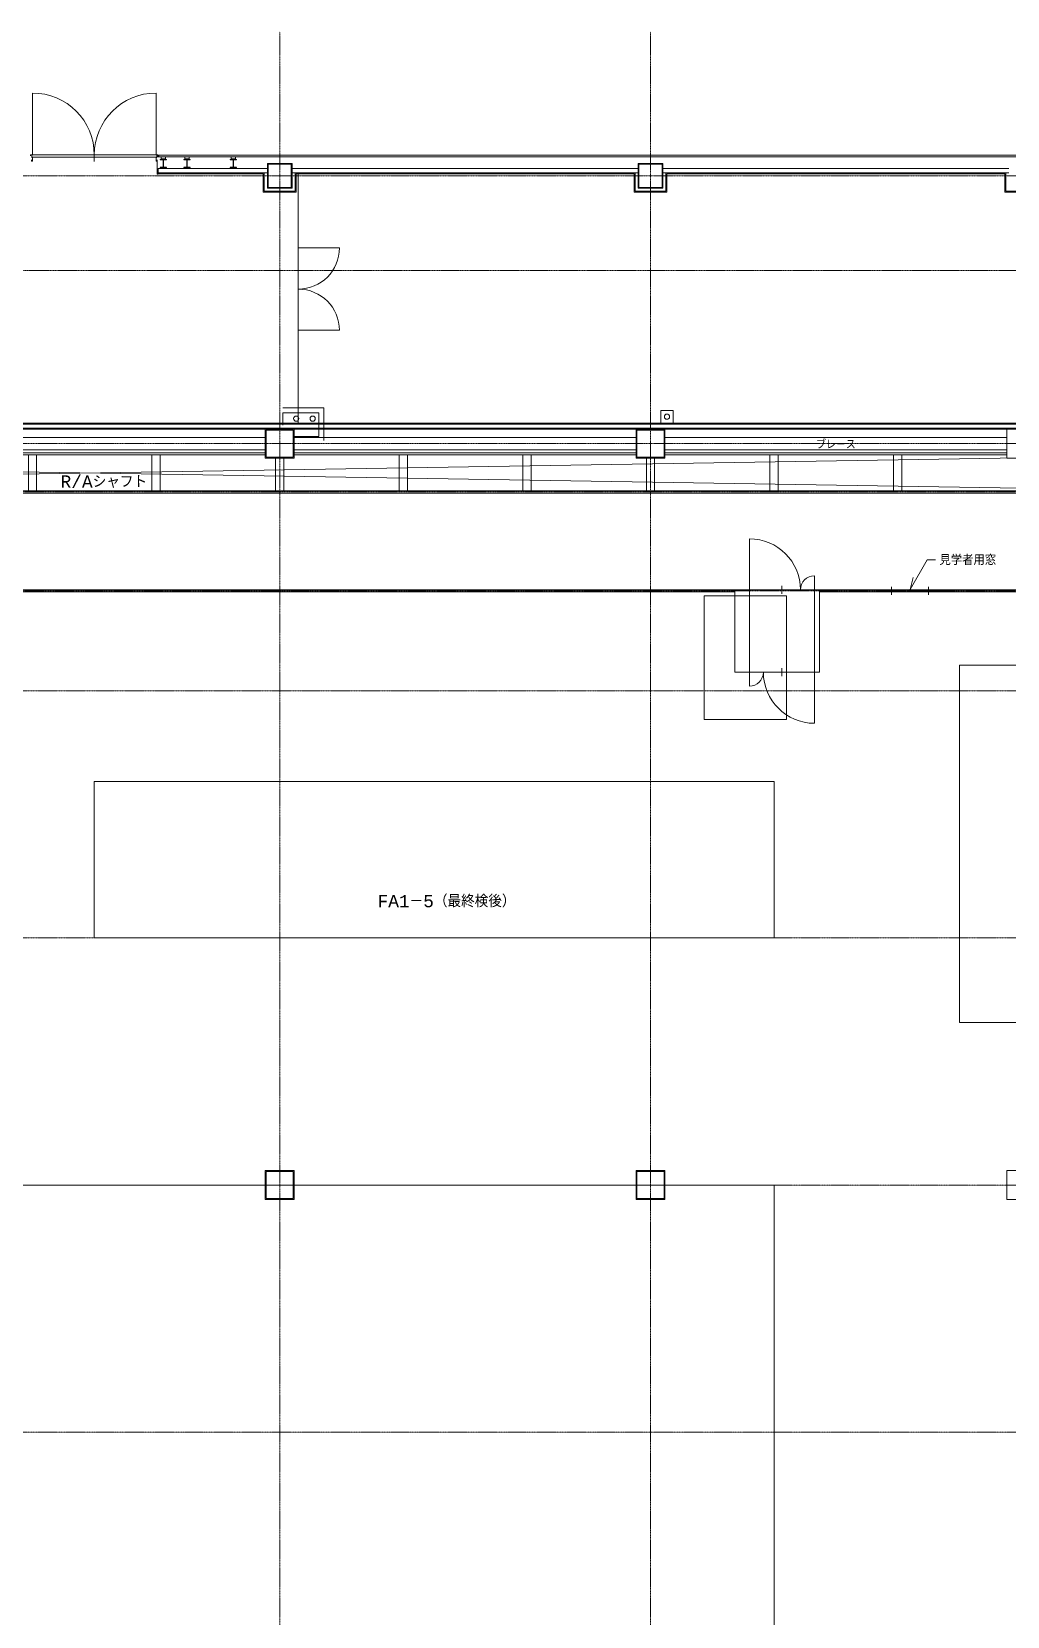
# Model space of a CAD drawing. Extents: x 73996 to 686888, y -9729 to 263202.
# Drawn here: x 330906 to 354586, y 224733 to 263202 of the extents above; entities that cross this region are included whole.
import ezdxf
from ezdxf.enums import TextEntityAlignment as Align

# ---------------------------------------------------------------- set-up
doc = ezdxf.new("R2010")
doc.units = 0
doc.header["$LTSCALE"] = 20
doc.linetypes.add('Data Center Layout_L20$0$CENTER', pattern=[2, 1.25, -0.25, 0.25, -0.25])
for name, color, linetype, lineweight in [('Data Center Layout_L20$0$ARC', 252, 'Continuous', 0), ('Data Center Layout_L20$0$H-SIN', 252, 'Data Center Layout_L20$0$CENTER', 9), ('Data Center Layout_L20$0$K-SIN', 252, 'Data Center Layout_L20$0$CENTER', 9)]:
    doc.layers.add(name, color=color, linetype=linetype, lineweight=lineweight)
doc.styles.add('Data Center Layout_L20$0$ATS', font='monotxt', dxfattribs={"bigfont": 'BIGFONT'})

# ---------------------------------------------------------------- blocks, each defined once
blk = doc.blocks.new('Data Center Layout_L20$0$A$C80dc7663')
at = {"layer": 'Data Center Layout_L20$0$ARC'}
for p, q in [((372940.24, 228555.59), (372940.24, 227055.59)), ((375940.24, 228555.59), (375940.24, 227055.59)), ((375985.24, 227045.59), (397440.24, 227045.59)), ((375985.24, 227010.59), (397405.24, 227010.59)), ((376005.24, 227045.59), (376005.24, 227010.59)), ((378640.24, 226720.59), (375990.24, 226720.59)), ((375990.24, 226595.59), (375990.24, 226720.59)), ((378640.24, 226620.59), (375990.24, 226620.59)), ((378540.24, 226595.59), (375990.24, 226595.59)), ((378540.24, 226595.59), (378540.24, 226145.59)), ((378565.24, 226620.59), (378565.24, 226170.59)), ((379240.24, 226720.59), (387640.24, 226720.59)), ((379240.24, 226620.59), (387640.24, 226620.59)), ((379315.24, 226620.59), (379315.24, 226170.59)), ((379340.24, 226595.59), (387540.24, 226595.59)), ((379340.24, 226595.59), (379340.24, 226145.59)), ((379390.24, 226595.59), (379390.24, 220545.59)), ((387540.24, 226595.59), (387540.24, 226145.59)), ((387565.24, 226620.59), (387565.24, 226170.59)), ((388240.24, 226720.59), (396640.24, 226720.59)), ((388240.24, 226620.59), (396640.24, 226620.59)), ((388315.24, 226620.59), (388315.24, 226170.59)), ((388340.24, 226595.59), (388340.24, 226145.59)), ((388340.24, 226595.59), (396540.24, 226595.59)), ((396540.24, 226595.59), (396540.24, 226145.59)), ((396565.24, 226620.59), (396565.24, 226170.59)), ((378540.24, 226145.59), (379340.24, 226145.59)), ((378565.24, 226170.59), (379315.24, 226170.59)), ((387540.24, 226145.59), (388340.24, 226145.59)), ((387565.24, 226170.59), (388315.24, 226170.59)), ((396540.24, 226145.59), (396990.24, 226145.59)), ((396565.24, 226170.59), (397015.24, 226170.59)), ((348970.24, 220545.59), (399910.24, 220545.59)), ((348970.24, 220520.59), (399910.24, 220520.59)), ((348970.24, 220420.59), (399910.24, 220420.59)), ((348970.24, 220395.59), (399910.24, 220395.59)), ((370290.24, 220195.59), (378590.24, 220195.59)), ((379290.24, 220195.59), (387590.24, 220195.59)), ((347790.24, 219770.59), (401090.24, 218895.59)), ((347790.24, 218895.59), (401090.24, 219770.59)), ((370290.24, 219895.59), (378590.24, 219895.59)), ((370290.24, 219820.59), (378590.24, 219820.59)), ((370290.24, 219770.59), (378590.24, 219770.59)), ((379290.24, 219895.59), (387590.24, 219895.59)), ((379290.24, 219820.59), (387590.24, 219820.59)), ((379290.24, 219770.59), (387590.24, 219770.59)), ((388290.24, 219820.59), (396590.24, 219820.59)), ((388290.24, 219770.59), (396590.24, 219770.59)), ((401090.24, 218895.59), (347790.24, 218895.59)), ((401140.24, 218845.59), (347740.24, 218845.59)), ((347290.24, 216495.59), (389990.24, 216495.59)), ((347290.24, 216445.59), (389990.24, 216445.59)), ((392040.24, 216495.59), (393340.24, 216495.59)), ((392040.24, 216445.59), (393340.24, 216445.59)), ((393440.24, 216495.59), (394140.24, 216495.59)), ((393440.24, 216470.59), (394140.24, 216470.59)), ((393440.24, 216445.59), (394140.24, 216445.59)), ((393790.24, 216570.59), (393790.24, 216370.59)), ((394340.24, 216495.59), (395040.24, 216495.59)), ((394340.24, 216470.59), (395040.24, 216470.59)), ((394340.24, 216445.59), (395040.24, 216445.59)), ((394690.24, 216570.59), (394690.24, 216370.59)), ((395140.24, 216495.59), (401140.24, 216495.59)), ((395140.24, 216445.59), (401140.24, 216445.59))]:
    blk.add_line(p, q, dxfattribs=at)
at = {"layer": 'Data Center Layout_L20$0$ARC', "linetype": 'Continuous'}
for p, q in [((374440.24, 227195.59), (374440.24, 226895.59)), ((380390.24, 224795.59), (379390.24, 224795.59)), ((380390.24, 222795.59), (379390.24, 222795.59)), ((390340.24, 217735.59), (390340.24, 216495.59)), ((391130.24, 216395.59), (391130.24, 216595.59)), ((391920.24, 216835.59), (391920.24, 216495.59)), ((390340.24, 216495.59), (390340.24, 214495.59)), ((391920.24, 216495.59), (391920.24, 214495.59)), ((390340.24, 214155.59), (390340.24, 214495.59)), ((391130.24, 214595.59), (391130.24, 214395.59)), ((391920.24, 213255.59), (391920.24, 214495.59))]:
    blk.add_line(p, q, dxfattribs=at)
at = {"layer": 'Data Center Layout_L20$0$ARC'}
for points in [[(372895.24, 227030.59), (372895.24, 227055.59), (372920.24, 227055.59), (372920.24, 226990.59), (372940.24, 226990.59), (372940.24, 226905.59), (372915.24, 226905.59), (372915.24, 226930.59)], [(375985.24, 227030.59), (375985.24, 227055.59), (375960.24, 227055.59), (375960.24, 226990.59), (375940.24, 226990.59), (375940.24, 226905.59), (375965.24, 226905.59), (375965.24, 226930.59)], [(375985.24, 227030.59), (376005.24, 227010.59), (375985.24, 227010.59), (375985.24, 227030.59), (376005.24, 227030.59), (376005.24, 227010.59)], [(375965.24, 226905.59), (375965.24, 226585.59), (375990.24, 226585.59), (375990.24, 226610.59)], [(379015.24, 220915.59), (380010.24, 220915.59), (380010.24, 220120.59)], [(379015.24, 220495.59), (379015.24, 220795.59), (379890.24, 220795.59), (379890.24, 220220.59), (379290.24, 220220.59)], [(394854.75, 217223.55), (394654.75, 217223.55), (394240.24, 216505.59), (394317.89, 216795.37)], [(393410.24, 216470.59), (393410.24, 216495.59), (393440.24, 216495.59), (393440.24, 216445.59), (393410.24, 216445.59), (393410.24, 216450.59)], [(394170.24, 216470.59), (394170.24, 216495.59), (394140.24, 216495.59), (394140.24, 216445.59), (394170.24, 216445.59), (394170.24, 216450.59)], [(394310.24, 216470.59), (394310.24, 216495.59), (394340.24, 216495.59), (394340.24, 216445.59), (394310.24, 216445.59), (394310.24, 216450.59)], [(395070.24, 216470.59), (395070.24, 216495.59), (395040.24, 216495.59), (395040.24, 216445.59), (395070.24, 216445.59), (395070.24, 216450.59)]]:
    blk.add_lwpolyline(points, dxfattribs=at)
for points in [[(372925.24, 227055.59), (374440.24, 227055.59), (374440.24, 226995.59), (372925.24, 226995.59)], [(375955.24, 227055.59), (374440.24, 227055.59), (374440.24, 226995.59), (375955.24, 226995.59)], [(376059.24, 226995.59), (376059.24, 226945.59), (376109.24, 226945.59), (376109.24, 226951.59), (376065.24, 226951.59), (376065.24, 226995.59)], [(376165.24, 226960.59), (376065.24, 226960.59), (376065.24, 227010.59), (376165.24, 227010.59)], [(376171.24, 226995.59), (376171.24, 226945.59), (376121.24, 226945.59), (376121.24, 226951.59), (376165.24, 226951.59), (376165.24, 226995.59)], [(376634.24, 226995.59), (376634.24, 226945.59), (376684.24, 226945.59), (376684.24, 226951.59), (376640.24, 226951.59), (376640.24, 226995.59)], [(376640.24, 226960.59), (376740.24, 226960.59), (376740.24, 227010.59), (376640.24, 227010.59)], [(376746.24, 226995.59), (376746.24, 226945.59), (376696.24, 226945.59), (376696.24, 226951.59), (376740.24, 226951.59), (376740.24, 226995.59)], [(377759.24, 226995.59), (377759.24, 226945.59), (377809.24, 226945.59), (377809.24, 226951.59), (377765.24, 226951.59), (377765.24, 226995.59)], [(377765.24, 226960.59), (377865.24, 226960.59), (377865.24, 227010.59), (377765.24, 227010.59)], [(377871.24, 226995.59), (377871.24, 226945.59), (377821.24, 226945.59), (377821.24, 226951.59), (377865.24, 226951.59), (377865.24, 226995.59)], [(376190.24, 226945.59), (376040.24, 226945.59), (376040.24, 226936.59), (376112.24, 226936.59), (376112.24, 226754.59), (376040.24, 226754.59), (376040.24, 226745.59), (376190.24, 226745.59), (376190.24, 226754.59), (376118.24, 226754.59), (376118.24, 226936.59), (376190.24, 226936.59)], [(376615.24, 226945.59), (376765.24, 226945.59), (376765.24, 226936.59), (376693.24, 226936.59), (376693.24, 226754.59), (376765.24, 226754.59), (376765.24, 226745.59), (376615.24, 226745.59), (376615.24, 226754.59), (376687.24, 226754.59), (376687.24, 226936.59), (376615.24, 226936.59)], [(377740.24, 226945.59), (377890.24, 226945.59), (377890.24, 226936.59), (377818.24, 226936.59), (377818.24, 226754.59), (377890.24, 226754.59), (377890.24, 226745.59), (377740.24, 226745.59), (377740.24, 226754.59), (377812.24, 226754.59), (377812.24, 226936.59), (377740.24, 226936.59)], [(379240.24, 226245.59), (379240.24, 226845.59), (378640.24, 226845.59), (378640.24, 226245.59)], [(379220.24, 226265.59), (379220.24, 226825.59), (378660.24, 226825.59), (378660.24, 226265.59)], [(388240.24, 226245.59), (388240.24, 226845.59), (387640.24, 226845.59), (387640.24, 226245.59)], [(388220.24, 226265.59), (388220.24, 226825.59), (387660.24, 226825.59), (387660.24, 226265.59)], [(388490.24, 220845.59), (388490.24, 220545.59), (388190.24, 220545.59), (388190.24, 220845.59)], [(378590.24, 219695.59), (378590.24, 220395.59), (379290.24, 220395.59), (379290.24, 219695.59)], [(378610.24, 219715.59), (378610.24, 220375.59), (379270.24, 220375.59), (379270.24, 219715.59)], [(387590.24, 219695.59), (387590.24, 220395.59), (388290.24, 220395.59), (388290.24, 219695.59)], [(387610.24, 219715.59), (387610.24, 220375.59), (388270.24, 220375.59), (388270.24, 219715.59)], [(388290.24, 219895.59), (396590.24, 219895.59), (396590.24, 220195.59), (388290.24, 220195.59)], [(396590.24, 219695.59), (396590.24, 220395.59), (397290.24, 220395.59), (397290.24, 219695.59)], [(372840.24, 218895.59), (373040.24, 218895.59), (373040.24, 219770.59), (372840.24, 219770.59)], [(375840.24, 218895.59), (376040.24, 218895.59), (376040.24, 219770.59), (375840.24, 219770.59)], [(378840.24, 218895.59), (379040.24, 218895.59), (379040.24, 219695.59), (378840.24, 219695.59)], [(381840.24, 218895.59), (382040.24, 218895.59), (382040.24, 219770.59), (381840.24, 219770.59)], [(384840.24, 218895.59), (385040.24, 218895.59), (385040.24, 219770.59), (384840.24, 219770.59)], [(387840.24, 218895.59), (388040.24, 218895.59), (388040.24, 219695.59), (387840.24, 219695.59)], [(390840.24, 218895.59), (391040.24, 218895.59), (391040.24, 219770.59), (390840.24, 219770.59)], [(393840.24, 218895.59), (394040.24, 218895.59), (394040.24, 219770.59), (393840.24, 219770.59)], [(391240.24, 213350.59), (391240.24, 216350.59), (389240.24, 216350.59), (389240.24, 213350.59)], [(393340.24, 216495.59), (393410.24, 216495.59), (393410.24, 216445.59), (393340.24, 216445.59)], [(394240.24, 216495.59), (394170.24, 216495.59), (394170.24, 216445.59), (394240.24, 216445.59)], [(394240.24, 216495.59), (394310.24, 216495.59), (394310.24, 216445.59), (394240.24, 216445.59)], [(395140.24, 216495.59), (395070.24, 216495.59), (395070.24, 216445.59), (395140.24, 216445.59)], [(414940.24, 214670.59), (395440.24, 214670.59), (395440.24, 205995.59), (404440.24, 205995.59), (404440.24, 201495.59), (421140.24, 201495.59), (421140.24, 216350.59), (414940.24, 216350.59)], [(390940.24, 208045.59), (390940.24, 211845.59), (374440.24, 211845.59), (374440.24, 208045.59)], [(378590.24, 201695.59), (378590.24, 202395.59), (379290.24, 202395.59), (379290.24, 201695.59)], [(378610.24, 201715.59), (378610.24, 202375.59), (379270.24, 202375.59), (379270.24, 201715.59)], [(387590.24, 201695.59), (387590.24, 202395.59), (388290.24, 202395.59), (388290.24, 201695.59)], [(387610.24, 201715.59), (387610.24, 202375.59), (388270.24, 202375.59), (388270.24, 201715.59)], [(396590.24, 201695.59), (396590.24, 202395.59), (397290.24, 202395.59), (397290.24, 201695.59)], [(390940.24, 187070.59), (355000.24, 187070.59), (355000.24, 202045.59), (390940.24, 202045.59)]]:
    blk.add_lwpolyline(points, close=True, dxfattribs=at)
blk.add_lwpolyline([(375985.24, 227045.59), (375985.24, 227030.59), (376005.24, 227030.59), (376005.24, 227045.59, -0.29445667)], format="xyb", close=True, dxfattribs=at)
at = {"layer": 'Data Center Layout_L20$0$ARC', "flags": 128}
blk.add_lwpolyline([(389990.24, 216495.59), (392040.24, 216495.59), (392040.24, 214495.59), (389990.24, 214495.59), (389990.24, 216495.59)], close=True, dxfattribs=at)
at = {"layer": 'Data Center Layout_L20$0$ARC'}
for centre in [(379340.24, 220651.74), (379740.24, 220651.74), (388340.24, 220699.27)]:
    blk.add_circle(centre, 62.5, dxfattribs=at)
for centre, start, end in [((372940.24, 227055.59), 0, 90), ((375940.24, 227055.59), 90, 180)]:
    blk.add_arc(centre, 1500, start, end, dxfattribs=at)
at = {"layer": 'Data Center Layout_L20$0$ARC', "linetype": 'Continuous'}
for centre, radius, start, end in [((379390.24, 224795.59), 1000, 270, 0), ((379390.24, 222795.59), 1000, 0, 90), ((390340.24, 216495.59), 1240, 0, 90), ((391920.24, 216495.59), 340, 90, 180), ((390340.24, 214495.59), 340, 270, 0), ((391920.24, 214495.59), 1240, 180, 270)]:
    blk.add_arc(centre, radius, start, end, dxfattribs=at)
at = {"layer": 'Data Center Layout_L20$0$H-SIN'}
for p, q in [((378940.24, 124521.53), (378940.24, 230045.59)), ((387940.24, 124521.53), (387940.24, 230045.59)), ((294307.41, 226545.59), (413109.61, 226545.59)), ((294307.41, 220045.59), (588940.24, 220045.59)), ((294307.41, 214045.59), (588940.24, 214045.59)), ((294307.41, 208045.59), (588940.24, 208045.59)), ((294307.41, 202045.59), (588940.24, 202045.59)), ((294307.41, 196045.59), (588940.24, 196045.59))]:
    blk.add_line(p, q, dxfattribs=at)
at = {"layer": 'Data Center Layout_L20$0$K-SIN'}
for p, q in [((306801.27, 224245.59), (588940.24, 224245.59)), ((307940.24, 220545.59), (588940.24, 220545.59)), ((332440.24, 218870.59), (488290.24, 218870.59)), ((332440.24, 216470.59), (488290.24, 216470.59))]:
    blk.add_line(p, q, dxfattribs=at)
at = {"layer": 'Data Center Layout_L20$0$ARC', "style": 'Data Center Layout_L20$0$ATS'}
for s, height, p in [('ブレ－ス', 200, (392440.24, 220016.57)), ('R/Aシャフト', 300, (374670.83, 219123.11)), ('FA1－5（最終検後）', 300, (382989.09, 208939.99))]:
    blk.add_text(s, height=height, dxfattribs=at).set_placement(p, align=Align.MIDDLE_CENTER)
blk.add_text('見学者用窓', height=250, dxfattribs=at).set_placement((394954.75, 217223.55), align=Align.MIDDLE_LEFT)
blk = doc.blocks.new('Data Center Layout_L20')
blk.add_blockref('Data Center Layout_L20$0$A$C80dc7663', (-42015, 33157))

msp = doc.modelspace()

# ---------------------------------------------------------------- block references
msp.add_blockref('Data Center Layout_L20', (0, 0))

doc.saveas('drawing.dxf')
